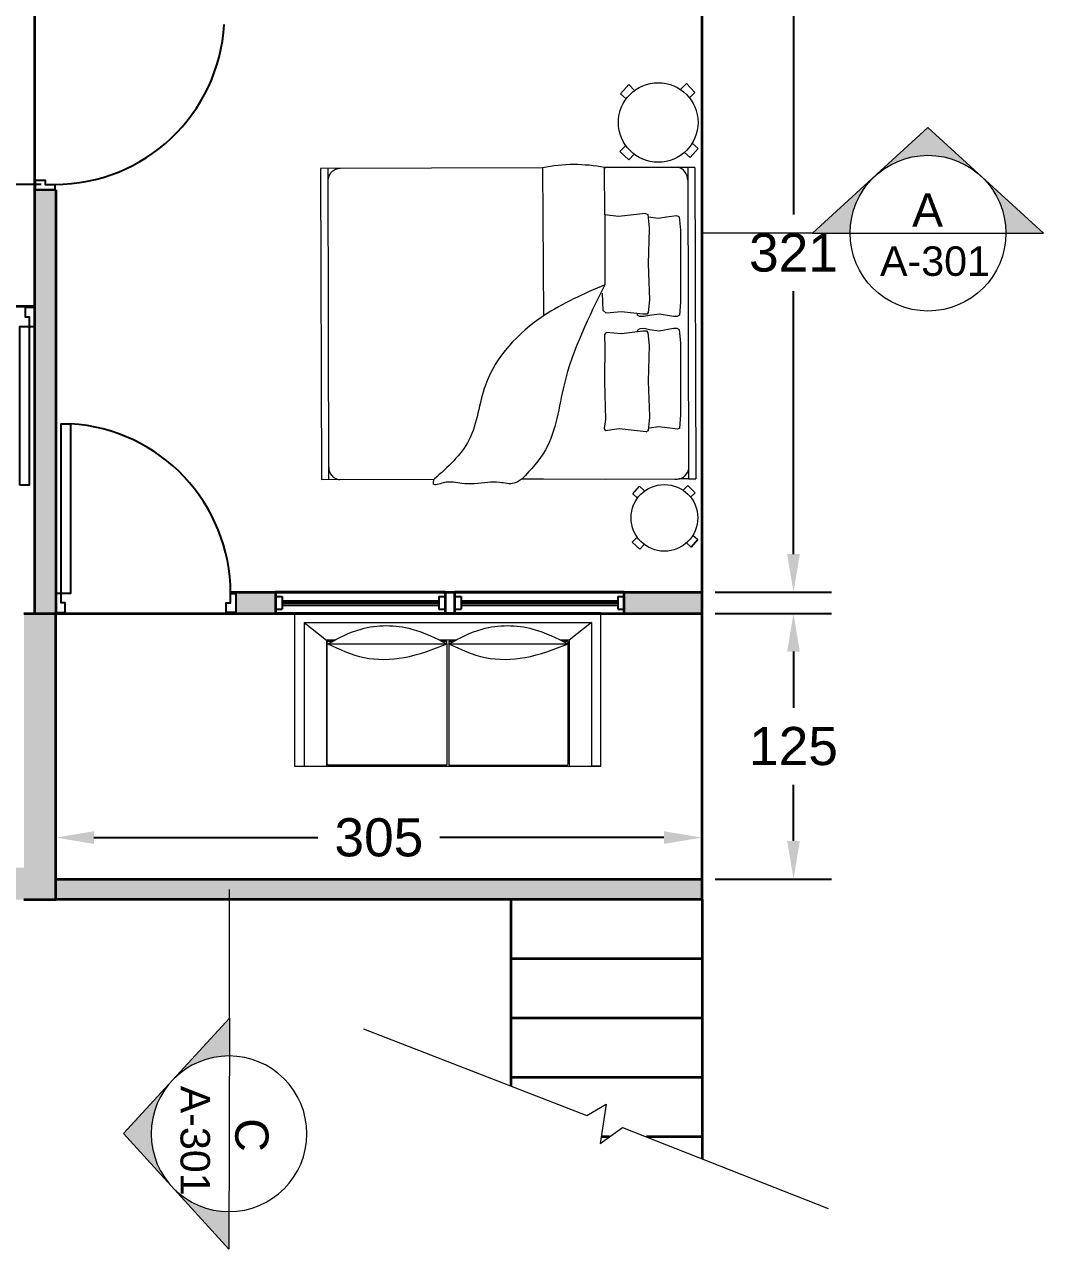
# Model space of a CAD drawing. Header units: inches. Extents: x 32 to 2500, y 31 to 1246.
# Drawn here: x 2017 to 2498, y 254 to 832 of the extents above; entities that cross this region are included whole.
import ezdxf

# ---------------------------------------------------------------- set-up
doc = ezdxf.new("R2010")
doc.units = ezdxf.units.IN
doc.header["$MEASUREMENT"] = 0
doc.linetypes.add('HIDDEN', pattern=[0.375, 0.25, -0.125])
doc.layers.get('DEFPOINTS').update_dxf_attribs({"color": 210})
for name, color, linetype, lineweight in [('A-ANNO-DIMS', 253, 'Continuous', 20), ('A-ANNO-SYMB', 3, 'Continuous', 18), ('A-DOOR-FULL', 4, 'Continuous', 25), ('A-FLOR-LEVL', 7, 'Continuous', 35), ('A-FLOR-OVHD', 3, 'HIDDEN', 18), ('A-FURNITURE', 251, 'Continuous', 20), ('A-GLAZ-FULL', 4, 'Continuous', 25), ('A-WALL-FULL-EXTR', 7, 'Continuous', 35), ('A-WALL-FULL-INTR', 7, 'Continuous', 35)]:
    doc.layers.add(name, color=color, linetype=linetype, lineweight=lineweight)
doc.layers.add('Retini', color=253, linetype='Continuous', plot=False)
doc.styles.get("Standard").update_dxf_attribs({"font": 'Arial.ttf'})
doc.dimstyles.get("Standard").update_dxf_attribs({"dimtxt": 0.18, "dimasz": 0.18, "dimexe": 0.18, "dimexo": 0.0625, "dimgap": 0.09, "dimtad": 0, "dimtih": 1, "dimtoh": 1, "dimdec": 4, "dimzin": 0, "dimdsep": 46, "dimtxsty": 'Standard', "dimcen": 0.09, "dimadec": 0, "dimazin": 0, "dimtfac": 1, "dimtdec": 4, "dimtofl": 0, "dimtmove": 0, "dimatfit": 3, "dimfxl": 1, "dimtolj": 1, "dimtzin": 0, "dimarcsym": 0})

# ---------------------------------------------------------------- blocks, each defined once
blk = doc.blocks.new('*D37')
at = {"layer": 'A-ANNO-DIMS', "color": 0, "lineweight": -2, "transparency": 16777216}
for p, q in [((2343.4, 554.42), (2398.32, 554.42)), ((2380.32, 536.42), (2380.32, 509.86)), ((2380.32, 447.07), (2380.32, 473.62)), ((2343.4, 429.07), (2398.32, 429.07))]:
    blk.add_line(p, q, dxfattribs=at)
at = {"layer": 'A-ANNO-DIMS', "color": 0, "transparency": 16777216}
for points in [[(2377.32, 536.42), (2383.32, 536.42), (2380.32, 554.42)], [(2377.32, 447.07), (2383.32, 447.07), (2380.32, 429.07)]]:
    blk.add_solid(points, dxfattribs=at)
at = {"layer": 'DEFPOINTS', "color": 0, "transparency": 16777216}
for p in [(2337.15, 554.42), (2337.15, 429.07), (2380.32, 429.07)]:
    blk.add_point(p, dxfattribs=at)
at = {"layer": 'A-ANNO-DIMS', "color": 0, "lineweight": 25, "transparency": 16777216, "insert": (2380.32, 491.74), "char_height": 18, "attachment_point": 5}
blk.add_mtext('\\A1;125', dxfattribs=at)
blk = doc.blocks.new('*D50')
at = {"layer": 'A-ANNO-DIMS', "color": 0, "lineweight": -2, "transparency": 16777216}
for p, q in [((2342.83, 884.92), (2398.32, 884.92)), ((2380.32, 866.92), (2380.32, 742.79)), ((2380.32, 582.42), (2380.32, 706.55)), ((2343.4, 564.42), (2398.32, 564.42))]:
    blk.add_line(p, q, dxfattribs=at)
at = {"layer": 'A-ANNO-DIMS', "color": 0, "transparency": 16777216}
for points in [[(2377.32, 866.92), (2383.32, 866.92), (2380.32, 884.92)], [(2377.32, 582.42), (2383.32, 582.42), (2380.32, 564.42)]]:
    blk.add_solid(points, dxfattribs=at)
at = {"layer": 'DEFPOINTS', "color": 0, "transparency": 16777216}
for p in [(2336.58, 884.92), (2337.15, 564.42), (2380.32, 564.42)]:
    blk.add_point(p, dxfattribs=at)
at = {"layer": 'A-ANNO-DIMS', "color": 0, "lineweight": 25, "transparency": 16777216, "insert": (2380.32, 724.67), "char_height": 18, "attachment_point": 5}
blk.add_mtext('\\A1;321', dxfattribs=at)
blk = doc.blocks.new('*D52')
at = {"layer": 'A-ANNO-DIMS', "color": 0, "lineweight": -2, "transparency": 16777216}
for p, q in [((2032.15, 435.32), (2032.15, 466.65)), ((2337.15, 435.32), (2337.15, 466.65)), ((2050.15, 448.65), (2155.88, 448.65)), ((2319.15, 448.65), (2213.42, 448.65))]:
    blk.add_line(p, q, dxfattribs=at)
at = {"layer": 'A-ANNO-DIMS', "color": 0, "transparency": 16777216}
for points in [[(2050.15, 451.65), (2050.15, 445.65), (2032.15, 448.65)], [(2319.15, 451.65), (2319.15, 445.65), (2337.15, 448.65)]]:
    blk.add_solid(points, dxfattribs=at)
at = {"layer": 'DEFPOINTS', "color": 0, "transparency": 16777216}
for p in [(2337.15, 448.65), (2032.15, 429.07), (2337.15, 429.07)]:
    blk.add_point(p, dxfattribs=at)
at = {"layer": 'A-ANNO-DIMS', "color": 0, "lineweight": 25, "transparency": 16777216, "insert": (2184.65, 448.65), "char_height": 18, "attachment_point": 5}
blk.add_mtext('\\A1;305', dxfattribs=at)
blk = doc.blocks.new('*D40')
at = {"layer": 'A-ANNO-DIMS', "color": 0, "lineweight": -2, "transparency": 16777216}
for p, q in [((2025.4, 836.92), (1988.48, 836.92)), ((2006.48, 818.92), (2006.48, 774.92)), ((2025.22, 756.92), (1988.48, 756.92)), ((2006.48, 756.92), (2006.48, 738.92)), ((2006.48, 738.92), (1988.48, 738.92))]:
    blk.add_line(p, q, dxfattribs=at)
at = {"layer": 'A-ANNO-DIMS', "color": 0, "transparency": 16777216}
for points in [[(2003.48, 818.92), (2009.48, 818.92), (2006.48, 836.92)], [(2003.48, 774.92), (2009.48, 774.92), (2006.48, 756.92)]]:
    blk.add_solid(points, dxfattribs=at)
at = {"layer": 'DEFPOINTS', "color": 0, "transparency": 16777216}
for p in [(2031.65, 836.92), (2006.48, 756.92), (2031.47, 756.92)]:
    blk.add_point(p, dxfattribs=at)
at = {"layer": 'A-ANNO-DIMS', "color": 0, "lineweight": 25, "transparency": 16777216, "insert": (1966.71, 738.92), "char_height": 18, "attachment_point": 5}
blk.add_mtext('\\A1;80', dxfattribs=at)
blk = doc.blocks.new('Sezioni')
h = blk.add_hatch(color=256)
h.dxf.hatch_style = 1
h.paths.add_polyline_path([(52520.8, 47455.1), (52264, 47220.9), (52417.6, 47220.9, -0.210523)])
h.paths.add_polyline_path([(52735.1, 47651.7), (52520.8, 47455.1, -0.388338), (52949.4, 47455.1)])
h.paths.add_polyline_path([(52949.4, 47455.1, -0.210523), (53052.6, 47220.9), (53206.2, 47220.9)])
blk.add_lwpolyline([(52264, 47220.9), (53206.2, 47220.9), (52735.1, 47651.7)], close=True)
blk.add_circle((52735.1, 47220.9), 317.5)

msp = doc.modelspace()

# ---------------------------------------------------------------- hatches: boundary and pattern name
at = {"layer": 'Retini'}
h = msp.add_hatch(color=253, dxfattribs=at)
h.dxf.hatch_style = 1
h.paths.add_polyline_path([(2022.1516, 754.41594), (2022.1516, 554.41594), (2032.1516, 554.41594), (2032.1516, 754.41594), (2031.6516, 754.41594), (2022.6516, 754.41594)])
h = msp.add_hatch(color=253, dxfattribs=at)
h.dxf.hatch_style = 1
h.paths.add_polyline_path([(2135.92789, 564.41594), (2114.64947, 564.41594, -0.001558002), (2114.6516, 563.91594), (2117.1516, 563.91594), (2117.1516, 554.91594), (2117.1516, 554.41594), (2135.92789, 554.41594)])
h = msp.add_hatch(color=253, dxfattribs=at)
h.dxf.hatch_style = 1
h.paths.add_polyline_path([(2300.44605, 554.41594), (2337.1516, 554.41594), (2337.1516, 564.41594), (2300.44605, 564.41594)])
h = msp.add_hatch(color=253, dxfattribs=at)
h.dxf.hatch_style = 1
h.paths.add_polyline_path([(2022.1516, 554.41594), (2017.1516, 554.41594), (2017.1516, 434.41593), (1937.1516, 434.41593), (1937.1516, 419.41593), (2017.1516, 419.41593), (2032.1516, 419.41593), (2032.1516, 554.41594)])
h = msp.add_hatch(color=253, dxfattribs=at)
h.dxf.hatch_style = 1
h.paths.add_polyline_path([(2337.1516, 419.41593), (2337.1516, 429.0665), (2327.2325, 429.0665), (2032.1516, 429.0665), (2032.1516, 419.41593)])

# ---------------------------------------------------------------- linework, layer by layer
at = {"color": 7, "linetype": 'Continuous'}
for p, q in [((2022.6516, 754.41594), (2022.1516, 754.41594)), ((2022.6516, 754.41594), (2031.6516, 754.41594)), ((2032.1516, 554.41594), (2022.1516, 554.41594)), ((2117.1516, 554.91594), (2117.1516, 554.41594))]:
    msp.add_line(p, q, dxfattribs=at)
at = {"layer": 'A-ANNO-SYMB'}
for p, q in [((2389.27447, 733.92065), (2337.1516, 733.95489)), ((2114.08658, 363.36452), (2114.08658, 424.14305)), ((2114.08658, 363.36452), (2114.08658, 424.14305))]:
    msp.add_line(p, q, dxfattribs=at)
at = {"layer": 'A-DOOR-FULL', "linetype": 'Continuous'}
for points in [[(2031.6516, 756.91594), (2031.6516, 754.41594), (2022.6516, 754.41594), (2022.6516, 758.91594), (2027.1516, 758.91594), (2027.1516, 756.91594), (2031.6516, 756.91594)], [(2019.6516, 689.91594), (2022.1516, 689.91594), (2022.1516, 698.91594), (2017.6516, 698.91594), (2017.6516, 694.41594), (2019.6516, 694.41594), (2019.6516, 689.91594)], [(2015.1516, 614.91594), (2015.1516, 689.91594), (2019.6516, 689.91594), (2019.6516, 614.91594), (2015.1516, 614.91594)]]:
    msp.add_lwpolyline(points, dxfattribs=at)
at = {"layer": 'A-DOOR-FULL'}
for points in [[(2039.1516, 643.91594), (2039.1516, 563.91594), (2034.6516, 563.91594), (2034.6516, 643.91594), (2039.1516, 643.91594)], [(2034.6516, 563.91594), (2032.1516, 563.91594), (2032.1516, 554.91594), (2036.6516, 554.91594), (2036.6516, 559.41594), (2034.6516, 559.41594), (2034.6516, 563.91594)], [(2114.6516, 563.91594), (2117.1516, 563.91594), (2117.1516, 554.91594), (2112.6516, 554.91594), (2112.6516, 559.41594), (2114.6516, 559.41594), (2114.6516, 563.91594)]]:
    msp.add_lwpolyline(points, dxfattribs=at)
at = {"layer": 'A-DOOR-FULL', "linetype": 'Continuous'}
for centre, start, end in [((2031.55937, 837.14777), 270.06586248, 356.61890833), ((2034.41977, 563.82371), 0.06586248, 86.61890833)]:
    msp.add_arc(centre, 80.23188, start, end, dxfattribs=at)
at = {"layer": 'A-FLOR-LEVL', "linetype": 'Continuous'}
for p, q in [((2022.1516, 754.41594), (2022.1516, 554.41594)), ((2031.6516, 754.41594), (2032.1516, 754.41594)), ((2032.1516, 754.41594), (2032.1516, 554.41594)), ((2114.64947, 564.41594), (2337.1516, 564.41594)), ((2215.92789, 564.41594), (2135.92789, 564.41594)), ((2135.92789, 564.41594), (2135.92789, 554.41594)), ((2215.92789, 564.41594), (2215.92789, 554.41594)), ((2300.44605, 564.41594), (2220.44605, 564.41594)), ((2220.44605, 554.41594), (2220.44605, 564.41594)), ((2300.44605, 554.41594), (2300.44605, 564.41594)), ((2215.92789, 554.41594), (2135.92789, 554.41594)), ((2215.92789, 554.41594), (2220.44605, 554.41594)), ((2247.1516, 331.28224), (2247.1516, 419.41593)), ((2337.1516, 419.41593), (2337.1516, 297.03849)), ((2337.1516, 391.41593), (2247.1516, 391.41593)), ((2337.1516, 363.41593), (2247.1516, 363.41593)), ((2337.1516, 335.41593), (2247.1516, 335.41593)), ((2293.46506, 307.41593), (2289.61277, 307.41593)), ((2337.1516, 307.41593), (2310.88721, 307.41593))]:
    msp.add_line(p, q, dxfattribs=at)
msp.add_lwpolyline([(2022.1516, 839.41594), (2022.1516, 754.41594)], dxfattribs=at)
at = {"layer": 'A-FLOR-OVHD', "linetype": 'Continuous'}
for p, q in [((2150.92789, 554.41594), (2200.92789, 554.41594)), ((2177.39887, 358.44158), (2282.77783, 317.4106)), ((2282.77783, 317.4106), (2291.8636, 322.86208)), ((2291.8636, 322.86208), (2289.15862, 304.29939)), ((2289.15862, 304.29939), (2299.61781, 311.86864)), ((2299.61781, 311.86864), (2396.71128, 273.50559))]:
    msp.add_line(p, q, dxfattribs=at)
at = {"layer": 'A-FURNITURE', "color": 251, "linetype": 'Continuous'}
for p, q in [((2298.66504, 799.73927), (2302.54417, 804.02474)), ((2302.54417, 804.02474), (2305.35114, 801.31062)), ((2329.53942, 804.23912), (2327.05377, 801.70668)), ((2329.53942, 804.23912), (2329.79178, 804.49623)), ((2333.82489, 800.35999), (2329.79178, 804.49623)), ((2301.34468, 797.29013), (2298.66504, 799.73927)), ((2333.82489, 800.35999), (2331.27602, 797.76314)), ((2298.34174, 772.45418), (2301.14704, 775.31228)), ((2302.62721, 768.57505), (2298.34174, 772.45418)), ((2302.62721, 768.57505), (2305.16863, 771.1643)), ((2328.88047, 772.03471), (2331.54319, 769.59229)), ((2335.32397, 773.96476), (2331.54319, 769.59229)), ((2331.54319, 769.59229), (2335.32397, 773.96476)), ((2261.9287, 764.77181), (2157.11612, 764.46088)), ((2157.11612, 764.46088), (2157.55185, 617.57816)), ((2160.49568, 764.47091), (2160.93141, 617.58818)), ((2261.9287, 764.77272), (2262.35978, 694.85268)), ((2333.78346, 764.98497), (2291.17785, 764.85858)), ((2291.24387, 742.60498), (2291.17785, 764.85858)), ((2333.78346, 764.98497), (2330.40407, 764.97495)), ((2330.40407, 764.97495), (2330.8403, 617.92589)), ((2333.78346, 764.98497), (2334.21969, 617.93591)), ((2297.7513, 741.77581), (2291.24387, 742.60498)), ((2291.24387, 742.60498), (2291.34173, 709.61836)), ((2310.50839, 743.22777), (2297.7513, 741.77581)), ((2291.3394, 709.61619), (2291.34173, 709.61836)), ((2306.67404, 695.2473), (2306.53228, 696.09167)), ((2307.7322, 694.57695), (2306.67404, 695.2473)), ((2309.88451, 694.54578), (2307.7322, 694.57695)), ((2312.34806, 695.11873), (2309.88451, 694.54578)), ((2306.69514, 688.13449), (2306.55839, 687.28929)), ((2307.74931, 688.8111), (2306.69514, 688.13449)), ((2309.90139, 688.85505), (2307.74931, 688.8111)), ((2312.36829, 688.29672), (2309.90139, 688.85505)), ((2298.04861, 641.55386), (2291.54622, 640.6861)), ((2310.81409, 640.17761), (2298.04861, 641.55386)), ((2210.71499, 617.73587), (2157.55185, 617.57816)), ((2262.36444, 617.88909), (2252.18186, 617.85888)), ((2291.58054, 617.68293), (2262.36444, 617.88909)), ((2325.44037, 617.78337), (2291.58054, 617.68293)), ((2330.8403, 617.92589), (2326.24336, 617.91225)), ((2330.8403, 617.92589), (2334.21969, 617.93591)), ((2144.88227, 554.68369), (2144.88227, 482.39327)), ((2149.40042, 550.16554), (2149.40042, 482.39327)), ((2149.40042, 550.16554), (2284.94495, 550.16554)), ((2149.40042, 550.16554), (2159.86548, 541.83184)), ((2284.94495, 550.16554), (2274.48001, 541.83226)), ((2284.94495, 550.16554), (2284.94495, 482.39327)), ((2289.4631, 482.39327), (2289.4631, 554.68369)), ((2163.84108, 541.83185), (2159.86548, 541.83185)), ((2160.48563, 540.05253), (2216.77489, 540.05253)), ((2160.83152, 541.38024), (2162.98031, 541.38024)), ((2220.98048, 541.83206), (2213.23672, 541.83203)), ((2214.14452, 541.38024), (2216.14194, 541.38024)), ((2217.17281, 541.83205), (2216.72099, 541.83205)), ((2216.72099, 540.07986), (2216.72099, 540.8356)), ((2217.62462, 540.05253), (2273.91389, 540.05253)), ((2218.20758, 541.38024), (2220.1193, 541.38024)), ((2274.48001, 541.83226), (2270.37529, 541.83226)), ((2271.28352, 541.38024), (2273.42121, 541.38024)), ((2274.02819, 483.5417), (2274.02819, 540.81939)), ((2274.48001, 541.83226), (2274.48001, 482.39327)), ((2289.4631, 482.39327), (2284.94495, 482.39327))]:
    msp.add_line(p, q, dxfattribs=at)
at = {"layer": 'A-FURNITURE', "linetype": 'Continuous'}
for p, q in [((2332.54276, 776.39313), (2332.49795, 776.4307)), ((2332.54276, 776.39313), (2335.32397, 773.96476)), ((2304.44553, 610.92244), (2307.6943, 614.51153)), ((2307.6943, 614.51153), (2310.04515, 612.23845)), ((2330.30287, 614.69107), (2328.22113, 612.57015)), ((2330.30287, 614.69107), (2330.51422, 614.9064)), ((2333.89195, 611.4423), (2330.51422, 614.9064)), ((2306.68973, 608.87128), (2304.44553, 610.92244)), ((2333.89195, 611.4423), (2331.75727, 609.26743)), ((2304.17476, 588.07113), (2306.52421, 590.4648)), ((2332.81817, 591.37001), (2332.78064, 591.40148)), ((2332.81817, 591.37001), (2335.14744, 589.33625)), ((2307.76385, 584.82236), (2304.17476, 588.07113)), ((2307.76385, 584.82236), (2309.89229, 586.99086)), ((2329.75099, 587.71983), (2331.98103, 585.6743)), ((2335.14744, 589.33625), (2331.98103, 585.6743)), ((2331.98103, 585.6743), (2335.14744, 589.33625)), ((2159.86548, 541.83184), (2159.86548, 482.39327)), ((2160.3173, 483.49102), (2160.3173, 540.80997)), ((2216.72099, 540.03174), (2216.72099, 483.07408)), ((2217.62462, 540.82324), (2217.62462, 482.9744)), ((2144.88227, 482.39327), (2289.4631, 482.39327)), ((2159.86548, 482.39327), (2217.17281, 482.39327)), ((2216.52923, 482.84509), (2160.94764, 482.84509)), ((2216.52923, 482.84509), (2160.94764, 482.84509)), ((2217.17281, 482.39327), (2217.62462, 482.39327)), ((2217.73893, 482.84509), (2273.36348, 482.84509))]:
    msp.add_line(p, q, dxfattribs=at)
at = {"layer": 'A-FURNITURE', "color": 0, "linetype": 'Continuous'}
msp.add_line((2289.4631, 554.68369), (2144.88227, 554.68369), dxfattribs=at)
at = {"layer": 'A-FURNITURE', "color": 251, "linetype": 'Continuous'}
for points in [[(2310.50839, 743.22777), (2311.64136, 742.66549), (2312.22546, 736.44507), (2312.31603, 736.19408)], [(2316.41419, 740.87492), (2311.92754, 741.53504)], [(2326.36861, 741.57788), (2326.95272, 735.35746), (2327.00311, 718.37098), (2327.0535, 701.3845), (2326.50631, 695.16074), (2325.3767, 694.59174), (2323.67977, 694.5867), (2316.93888, 695.70642), (2312.34806, 695.11873)], [(2326.36861, 741.57788), (2325.23565, 742.14016), (2320.37516, 741.44765), (2316.41419, 740.87492)], [(2312.31603, 736.19408), (2312.22714, 735.87943), (2311.71021, 719.45692), (2312.32624, 702.47211), (2311.77824, 696.52188), (2311.21514, 695.66388), (2309.14655, 695.72772), (2299.10484, 696.86162)], [(2291.94721, 696.18951), (2290.45589, 697.375), (2290.24074, 705.66733), (2290.24074, 705.66733), (2290.24074, 705.66733)], [(2299.10484, 696.86162), (2291.94721, 696.18951)], [(2326.66425, 641.92158), (2327.21144, 648.14535), (2327.16104, 665.13183), (2327.11065, 682.11831), (2326.52655, 688.33872), (2325.39358, 688.90101), (2323.69665, 688.89597), (2316.96252, 687.73628), (2312.36829, 688.29672)], [(2291.97416, 687.10492), (2291.13463, 686.15553), (2291.17804, 683.72848), (2291.21503, 681.66036), (2291.05431, 663.86616), (2291.57015, 645.99437), (2291.02156, 641.68363), (2291.54622, 640.6861)], [(2299.13565, 686.47529), (2291.97416, 687.10492)], [(2312.57997, 647.22191), (2312.48921, 647.53602), (2311.87485, 663.95518), (2312.39011, 680.94334), (2311.80682, 686.89022), (2311.23863, 687.74486), (2309.17046, 687.66875), (2299.13565, 686.47529)], [(2310.81409, 640.17761), (2311.9437, 640.74661), (2312.49089, 646.97038), (2312.57997, 647.22191)], [(2316.70583, 642.56546), (2312.22317, 641.87874)], [(2326.66425, 641.92158), (2325.53464, 641.35258), (2320.67013, 642.01625), (2316.70583, 642.56546)]]:
    msp.add_lwpolyline(points, dxfattribs=at)
msp.add_circle((2316.48991, 786.16412), 18.79271, dxfattribs=at)
at = {"layer": 'A-FURNITURE', "linetype": 'Continuous'}
msp.add_circle((2319.37388, 599.55323), 15.73893, dxfattribs=at)
at = {"layer": 'A-FURNITURE', "color": 251, "linetype": 'Continuous'}
for centre, radius, start, end in [((2166.53679, 758.48169), 6.01305, 91.85756503, 172.55722911), ((2276.76366, 693.14252), 73.15027, 78.63555418, 101.70081542), ((2324.37627, 759.12499), 6.01305, 357.75401954, 78.45368363), ((2166.97202, 623.45856), 6.01305, 180.14153724, 260.84120133), ((2325.00516, 623.79643), 6.01305, 264.06093431, 344.7605984), ((2160.83618, 540.85906), 0.5212, 89.48724406, 185.40437489), ((2216.17533, 540.8356), 0.54566, 0, 93.50815809), ((2218.17629, 540.82942), 0.55171, 86.74898924, 180.64187024), ((2273.44625, 540.79846), 0.58232, 357.93976384, 92.4648867), ((2273.3208, 483.55126), 0.70746, 273.45864031, 359.22600788)]:
    msp.add_arc(centre, radius, start, end, dxfattribs=at)
at = {"layer": 'A-FURNITURE', "linetype": 'Continuous'}
for centre, radius, start, end in [((2160.93876, 483.46695), 0.62193, 177.78258333, 270.81791082), ((2216.503, 483.06185), 0.21834, 276.9008147, 3.21132333), ((2217.74654, 482.96699), 0.12214, 176.52178211, 266.42716943)]:
    msp.add_arc(centre, radius, start, end, dxfattribs=at)
at = {"layer": 'A-FURNITURE', "color": 251, "linetype": 'Continuous'}
for points in [[(2291.3394, 709.61619), (2262.35978, 694.85268), (2234.91049, 662.2044), (2227.14665, 636.29512), (2210.73601, 617.8123)], [(2291.34173, 709.61836), (2272.05469, 662.38472), (2263.22751, 631.69557), (2252.29135, 617.93557)], [(2252.29135, 617.93557), (2248.51544, 615.8656), (2241.58797, 616.26688), (2235.99264, 616.25028), (2223.83869, 615.73164), (2215.15513, 616.09195), (2210.42976, 615.49883), (2210.73601, 617.8123)], [(2160.48563, 540.05253), (2176.26736, 547.08983), (2200.18675, 547.08983), (2216.77489, 540.05253)], [(2217.62462, 540.05253), (2233.40636, 547.08983), (2257.32574, 547.08983), (2273.91389, 540.05253)], [(2160.48563, 540.05253), (2177.66411, 533.65643), (2196.52027, 533.65643), (2216.77489, 540.05253)], [(2217.62462, 540.05253), (2234.80311, 533.65643), (2253.65927, 533.65643), (2273.91389, 540.05253)]]:
    msp.add_spline(points, degree=3, dxfattribs=at)
msp.add_point((2291.22843, 764.8265), dxfattribs=at)
at = {"layer": 'A-GLAZ-FULL', "linetype": 'Continuous'}
for p, q in [((2135.92789, 562.41594), (2138.92789, 562.41594)), ((2212.92789, 562.41594), (2215.92789, 562.41594)), ((2220.44605, 562.41594), (2223.44605, 562.41594)), ((2297.44605, 562.41594), (2300.44605, 562.41594)), ((2135.92789, 556.41594), (2138.92789, 556.41594)), ((2138.92789, 560.41594), (2212.92789, 560.41594)), ((2138.92789, 559.41594), (2212.92789, 559.41594)), ((2138.92789, 558.41594), (2212.92789, 558.41594)), ((2212.92789, 556.41594), (2215.92789, 556.41594)), ((2220.44605, 556.41594), (2223.44605, 556.41594)), ((2223.44605, 560.41594), (2297.44605, 560.41594)), ((2223.44605, 559.41594), (2297.44605, 559.41594)), ((2223.44605, 558.41594), (2297.44605, 558.41594)), ((2297.44605, 556.41594), (2300.44605, 556.41594))]:
    msp.add_line(p, q, dxfattribs=at)
at = {"layer": 'A-GLAZ-FULL', "linetype": 'Continuous', "ltscale": 0.001}
for p, q in [((2138.92789, 562.41594), (2138.92789, 556.41594)), ((2212.92789, 562.41594), (2212.92789, 556.41594)), ((2223.44605, 562.41594), (2223.44605, 556.41594)), ((2297.44605, 562.41594), (2297.44605, 556.41594))]:
    msp.add_line(p, q, dxfattribs=at)
at = {"layer": 'A-WALL-FULL-EXTR', "linetype": 'Continuous'}
for p, q in [((2337.1516, 419.41593), (2337.1516, 1019.41594)), ((2032.1516, 419.41593), (2032.1516, 554.41594)), ((2032.1516, 554.41594), (2337.1516, 554.41594)), ((2017.1516, 419.41593), (2032.1516, 419.41593)), ((2337.1516, 419.41593), (2032.1516, 419.41593))]:
    msp.add_line(p, q, dxfattribs=at)
at = {"layer": 'A-WALL-FULL-EXTR', "color": 0, "linetype": 'Continuous'}
msp.add_line((2032.51894, 429.0665), (2327.2325, 429.0665), dxfattribs=at)
at = {"layer": 'A-WALL-FULL-EXTR', "color": 7, "linetype": 'Continuous'}
msp.add_line((2327.2325, 429.0665), (2337.1516, 429.0665), dxfattribs=at)
at = {"layer": 'A-WALL-FULL-EXTR', "linetype": 'Continuous'}
for points in [[(2017.1516, 554.41594), (2032.1516, 554.41594)], [(2032.1516, 554.41594), (2117.1516, 554.41594)]]:
    msp.add_lwpolyline(points, dxfattribs=at)
at = {"layer": 'A-WALL-FULL-INTR', "linetype": 'Continuous'}
for p, q in [((2022.1516, 884.41594), (2022.1516, 554.41594)), ((1712.1516, 699.41594), (2022.1516, 699.41594))]:
    msp.add_line(p, q, dxfattribs=at)

# ---------------------------------------------------------------- block references
at = {"layer": 'A-ANNO-SYMB', "xscale": 0.1157241476674715, "yscale": 0.1157241476674715, "zscale": 0.1157241476674715}
msp.add_blockref('Sezioni', (-3658.93092, -4730.67256), dxfattribs=at)
at = {"layer": 'A-ANNO-SYMB', "xscale": -0.1157241476674716, "yscale": 0.1157241476674715, "zscale": 0.1157241476674715, "rotation": 89.83624134980155}
msp.add_blockref('Sezioni', (7595.944, 6395.92672), dxfattribs=at)

# ---------------------------------------------------------------- texts
at = {"layer": 'A-ANNO-SYMB'}
for s, height, p in [('A', 15.67946, (2436.28892, 736.98408)), ('A-301', 13.906074, (2421.18551, 713.77897))]:
    msp.add_text(s, height=height, dxfattribs=at).set_placement(p)
for s, height, rotation, p in [('A-301', 13.906074, 270, (2091.03353, 331.50121)), ('C', 15.67946, 269.83624135, (2116.8904, 316.20143))]:
    msp.add_text(s, height=height, rotation=rotation, dxfattribs=at).set_placement(p)

# ---------------------------------------------------------------- dimensions: what is measured, and where the dimension line sits
at = {"layer": 'A-ANNO-DIMS', "lineweight": 25}
for base, p1, p2, text, picture, middle in [((2380.31892, 564.41594), (2336.58429, 884.92312), (2337.1516, 564.41594), '321', '*D50', (2380.31892, 724.66953)), ((2006.47521, 756.91594), (2031.6516, 836.91594), (2031.46715, 756.91594), '80', '*D40', (1966.70577, 738.91594)), ((2380.31892, 429.0665), (2337.1516, 554.41594), (2337.1516, 429.0665), '125', '*D37', (2380.31892, 491.74122))]:
    dim = msp.add_linear_dim(base=base, p1=p1, p2=p2, angle=90, text=text, dimstyle='Standard', override={"dimscale": 100}, dxfattribs=at)
    dim.commit()
    dim.dimension.update_dxf_attribs({"geometry": picture, "text_midpoint": middle})
dim = msp.add_linear_dim(base=(2337.1516, 448.64787), p1=(2032.1516, 429.0665), p2=(2337.1516, 429.0665), text='305', dimstyle='Standard', override={"dimscale": 100}, dxfattribs=at)
dim.commit()
dim.dimension.update_dxf_attribs({"geometry": '*D52', "text_midpoint": (2184.6516, 448.64787)})

doc.saveas('drawing.dxf')
